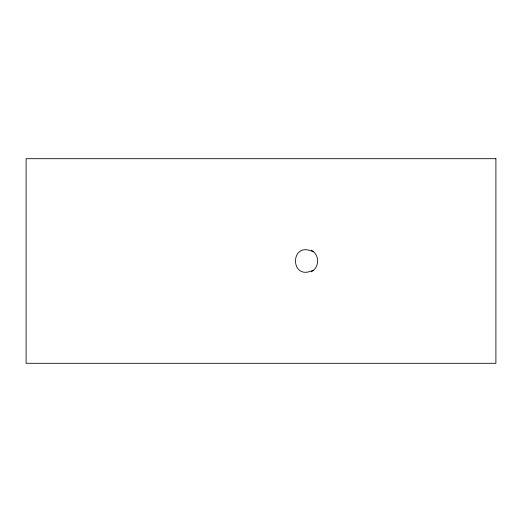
<?xml version="1.0" encoding="UTF-8"?>
<svg xmlns="http://www.w3.org/2000/svg" width="522" height="522" viewBox="0 0 522 522"><rect width="100%" height="100%" fill="white"/><g stroke="black" fill="none" stroke-linecap="round" stroke-linejoin="round"><path stroke-width="0.78" d="M311.347 271.838C319.725 267.218 319.725 254.782 311.347 250.162M313.148 270.194C289.625 281.919 289.625 240.081 313.148 251.806M495.9 158.708L26.1 158.708L26.1 363.292L495.9 363.292L495.9 158.708"/></g></svg>
